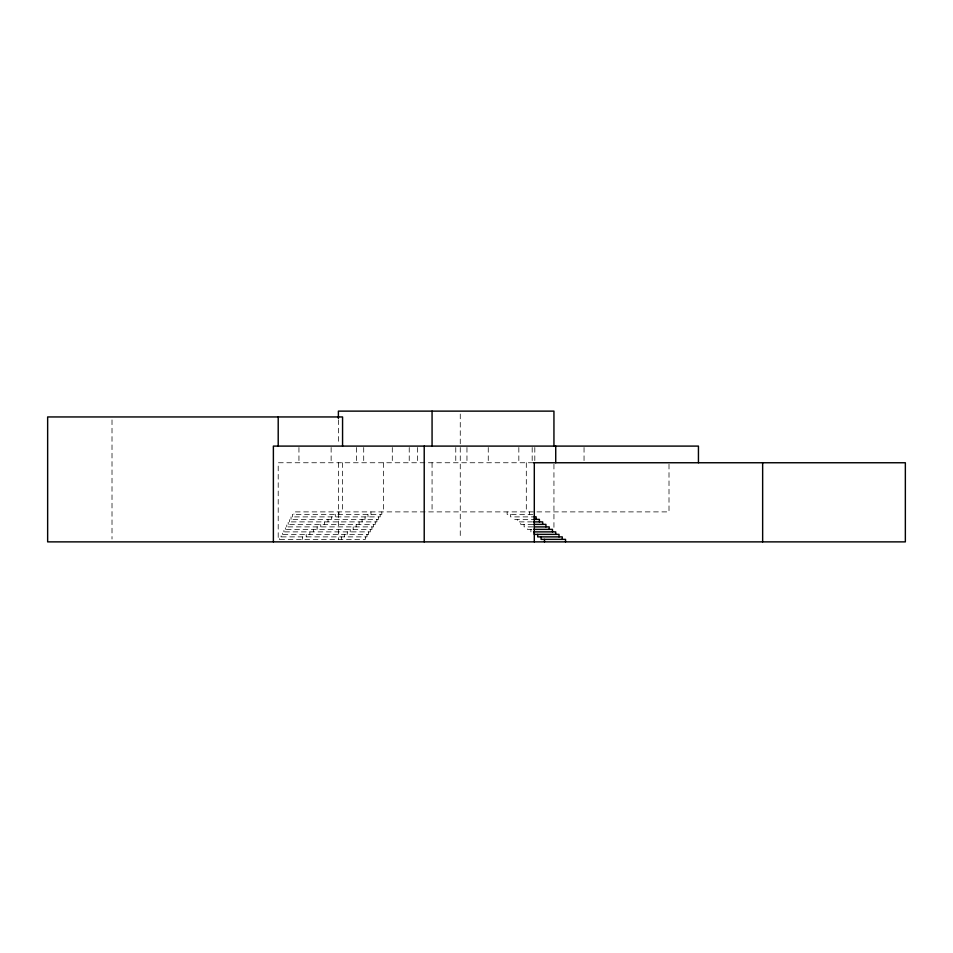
<?xml version="1.0" encoding="UTF-8"?>
<svg xmlns="http://www.w3.org/2000/svg" width="953" height="953" viewBox="0 0 953 953"><rect width="100%" height="100%" fill="white"/><g stroke="black" fill="none" stroke-linecap="round" stroke-linejoin="round"><path stroke-width="0.71" stroke-dasharray="4.76 3.57" d="M533.132 462.753L278.205 462.753L278.205 539.374L365.356 539.374L365.356 536.884M532.846 514.394L507.139 514.394L507.139 511.892M536.122 516.895L510.534 516.895L510.534 514.394M536.122 519.385L513.929 519.385L513.929 516.895M532.417 521.887L517.324 521.887L517.324 519.385M532.834 524.388L520.719 524.388L520.719 521.887M532.834 526.89L524.114 526.89L524.114 524.388M531.845 529.38L527.509 529.38L527.509 526.89M669.006 464.242L669.006 511.892L293.905 511.892L293.905 514.394M584.046 447.493L584.046 461.371M553.943 464.242L553.943 530.452M534.812 447.493L534.812 461.371M532.179 447.493L532.179 462.753M530.904 529.38L530.904 531.881M529.582 511.892L529.582 514.394M526.306 462.753L526.306 511.892M518.837 447.493L518.837 462.753M488.258 447.493L488.258 462.753M466.958 447.493L466.958 462.753M460.263 414.043L460.263 444.646M460.263 447.493L460.263 539.017M455.772 447.493L455.772 462.753M432.066 462.753L432.066 511.892M417.652 447.493L417.652 462.753M409.23 447.493L409.23 462.753M392.291 447.493L392.291 462.753M383.475 462.753L383.475 511.892M381.819 511.892L381.819 514.394L292.476 514.394L292.476 516.895M380.176 514.394L380.176 516.895L291.046 516.895L291.046 519.385M378.532 516.895L378.532 519.385L289.629 519.385L289.629 521.887M376.888 519.385L376.888 521.887L288.199 521.887L288.199 524.388M375.244 521.887L375.244 524.388L286.77 524.388L286.77 526.89M373.588 524.388L373.588 526.89L285.34 526.89L285.34 529.38M371.944 526.89L371.944 529.38L283.911 529.38L283.911 531.881M370.955 511.892L370.955 514.394M370.3 529.38L370.3 531.881L282.493 531.881L282.493 534.383M368.656 531.881L368.656 534.383L281.064 534.383L281.064 536.884M368.001 514.394L368.001 516.895M367 534.383L367 536.884L279.634 536.884L279.634 539.374M365.035 516.895L365.035 519.385M363.712 447.493L363.712 462.753M362.08 519.385L362.08 521.887M359.114 521.887L359.114 524.388M356.493 447.493L356.493 462.753M356.16 524.388L356.16 526.89M353.194 526.89L353.194 529.38M350.227 529.38L350.227 531.881M347.273 531.881L347.273 534.383M344.307 534.383L344.307 536.884M342.568 462.753L342.568 511.892M341.353 536.884L341.353 539.374M338.934 511.892L338.934 514.394M338.386 419.868L338.386 444.646M338.386 462.753L338.386 539.374M335.301 514.394L335.301 516.895M331.668 516.895L331.668 519.385M331.132 447.493L331.132 462.753M328.023 519.385L328.023 521.887M324.389 521.887L324.389 524.388M320.756 524.388L320.756 526.89M317.123 526.89L317.123 529.38M313.477 529.38L313.477 531.881M309.844 531.881L309.844 534.383M306.211 534.383L306.211 536.884M302.577 536.884L302.577 539.374M298.944 447.493L298.944 462.753M112.013 419.916L112.013 539.017"/><path stroke-width="1.43" d="M533.668 462.753L905.35 462.753L905.35 541.876L47.65 541.876L47.65 416.949L342.568 416.949L342.568 446.099M533.942 516.895L536.122 516.895L536.122 519.385M533.501 519.385L539.386 519.385L539.386 521.887M533.501 521.887L542.662 521.887L542.662 524.388M533.883 524.388L545.926 524.388L545.926 526.89M534.288 526.89L549.19 526.89L549.19 529.38M533.775 529.38L552.466 529.38L552.466 531.881M533.775 531.881L555.73 531.881L555.73 534.383M762.65 462.753L762.65 541.876M698.442 462.753L698.442 446.099L273.38 446.099L273.38 541.876M565.546 541.876L565.546 539.374L541.09 539.374L541.09 536.884M562.27 539.374L562.27 536.884L537.695 536.884L537.695 534.383M559.006 536.884L559.006 534.383L534.299 534.383L534.299 462.753M555.73 446.099L555.73 462.753M553.943 446.099L553.943 411.124L338.386 411.124L338.386 418.415M544.485 539.374L544.485 541.876M534.299 531.881L534.299 541.876M432.066 411.124L432.066 446.099M424.216 446.099L424.216 541.876M278.205 416.949L278.205 446.099"/></g></svg>
